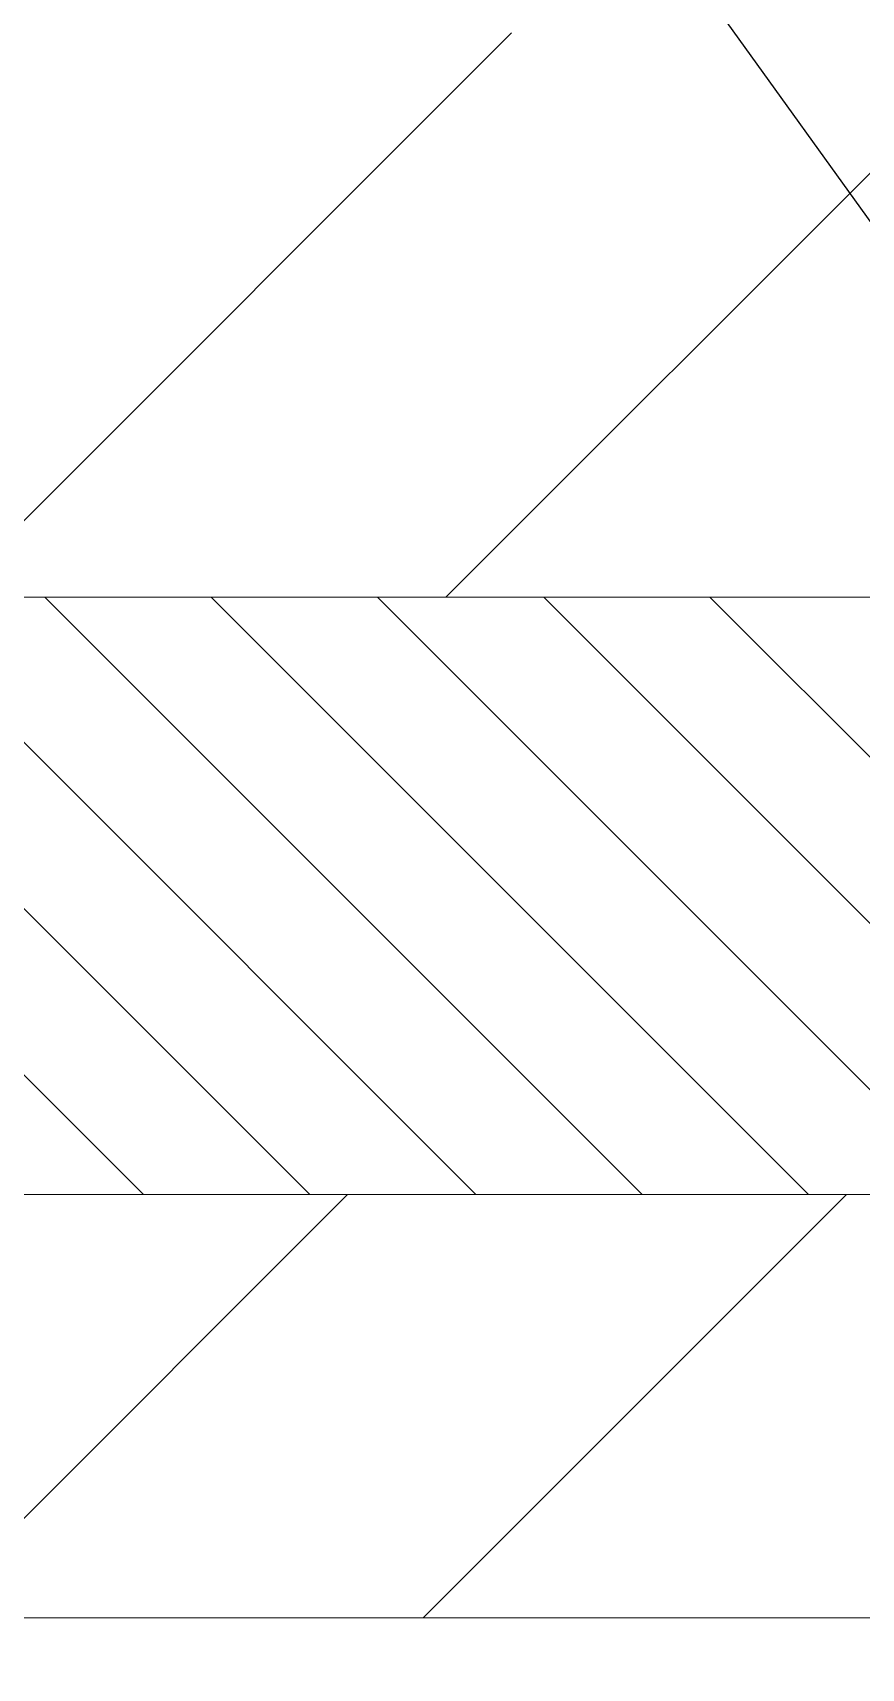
# Model space of a CAD drawing. Extents: x 174420 to 213214, y -41877 to -13498.
# Drawn here: x 179097.7 to 179295.9, y -25885.8 to -25494.6 of the extents above; entities that cross this region are included whole.
import ezdxf

# ---------------------------------------------------------------- set-up
doc = ezdxf.new("R2010")
doc.units = 0
doc.header["$LTSCALE"] = 500
doc.header["$MEASUREMENT"] = 0
doc.layers.get('0').update_dxf_attribs({"linetype": 'CONTINUOUS', "lineweight": 9})
doc.layers.add('COTAS', color=2, linetype='CONTINUOUS', lineweight=9)
doc.layers.add('FIBRA', color=3, linetype='CONTINUOUS', lineweight=20)
doc.styles.get("Standard").update_dxf_attribs({"font": 'SIMPLEX.shx', "width": 0.8, "height": 80})
doc.dimstyles.get("Standard").update_dxf_attribs({"dimtxt": 0.18, "dimasz": 0.18, "dimexe": 0.18, "dimexo": 0.0625, "dimgap": 0.09, "dimtad": 0, "dimtih": 1, "dimtoh": 1, "dimdec": 4, "dimzin": 0, "dimdsep": 46, "dimtxsty": 'Standard', "dimcen": 0.09, "dimadec": 0, "dimazin": 0, "dimtfac": 1, "dimtdec": 4, "dimtofl": 0, "dimtmove": 0, "dimatfit": 3, "dimfxl": 1, "dimtolj": 1, "dimtzin": 0, "dimarcsym": 0})

# ---------------------------------------------------------------- blocks, each defined once
blk = doc.blocks.new('*X38')
at = {"color": 0}
for p, q in [((1403.21, 2941.16), (1463.21, 3001.16)), ((1456.24, 2941.16), (1516.24, 3001.16)), ((1400.77, 2832.66), (1445.77, 2877.66)), ((1453.81, 2832.66), (1498.81, 2877.66))]:
    blk.add_line(p, q, dxfattribs=at)
blk = doc.blocks.new('*X37')
at = {"color": 0}
for p, q in [((-1339.71, 2877.66), (-1403.21, 2941.16)), ((-1322.03, 2877.66), (-1385.53, 2941.16)), ((-1304.35, 2877.66), (-1367.85, 2941.16)), ((-1286.67, 2877.66), (-1350.17, 2941.16)), ((-1269, 2877.66), (-1332.5, 2941.16)), ((-1357.38, 2877.66), (-1405.81, 2926.09)), ((-1375.06, 2877.66), (-1405.81, 2908.41)), ((-1392.74, 2877.66), (-1405.81, 2890.73))]:
    blk.add_line(p, q, dxfattribs=at)

msp = doc.modelspace()

# ---------------------------------------------------------------- linework, layer by layer
at = {"lineweight": 9}
for p, q in [((178247.92, -25629.62), (181162.83, -25629.62)), ((178157.97, -25772.49), (181072.88, -25772.49))]:
    msp.add_line(p, q, dxfattribs=at)
at = {"layer": 'FIBRA', "lineweight": 9}
msp.add_line((177687.83, -25873.74), (181792.83, -25873.74), dxfattribs=at)

# ---------------------------------------------------------------- block references
at = {"layer": 'COTAS', "lineweight": 9, "xscale": 2.25, "yscale": 2.25, "zscale": 2.25}
for name, p in [('*X38', (175920.04, -32247.24)), ('*X37', (182257.86, -32247.24))]:
    msp.add_blockref(name, p, dxfattribs=at)

# ---------------------------------------------------------------- leaders
at = {"layer": 'COTAS', "lineweight": 9, "annotation_type": 0, "has_hookline": 1, "hookline_direction": 0, "horizontal_direction": (-1, 0, 0)}
msp.add_leader([(179421.74, -25711.7), (179102.76, -25268.24), (177523.53, -25268.24)], dimstyle='Standard', override={"dimscale": 10, "dimtxt": 10, "dimasz": 8, "dimexe": 2, "dimexo": 4, "dimgap": 3, "dimtad": 1, "dimtih": 0, "dimtoh": 0, "dimdec": 0, "dimcen": 1, "dimdle": 1, "dimtdec": 1}, dxfattribs=at)
at = {"layer": 'COTAS', "lineweight": 9, "annotation_type": 0, "has_hookline": 1, "hookline_direction": 0}
msp.add_leader([(178339.88, -25872.54), (178658.86, -26214.24), (179632.1, -26214.24)], dimstyle='Standard', override={"dimscale": 10, "dimtxt": 10, "dimasz": 8, "dimexe": 2, "dimexo": 4, "dimgap": 3, "dimtad": 1, "dimtih": 0, "dimtoh": 0, "dimdec": 0, "dimcen": 1, "dimdle": 1, "dimtdec": 1}, dxfattribs=at)

doc.saveas('drawing.dxf')
